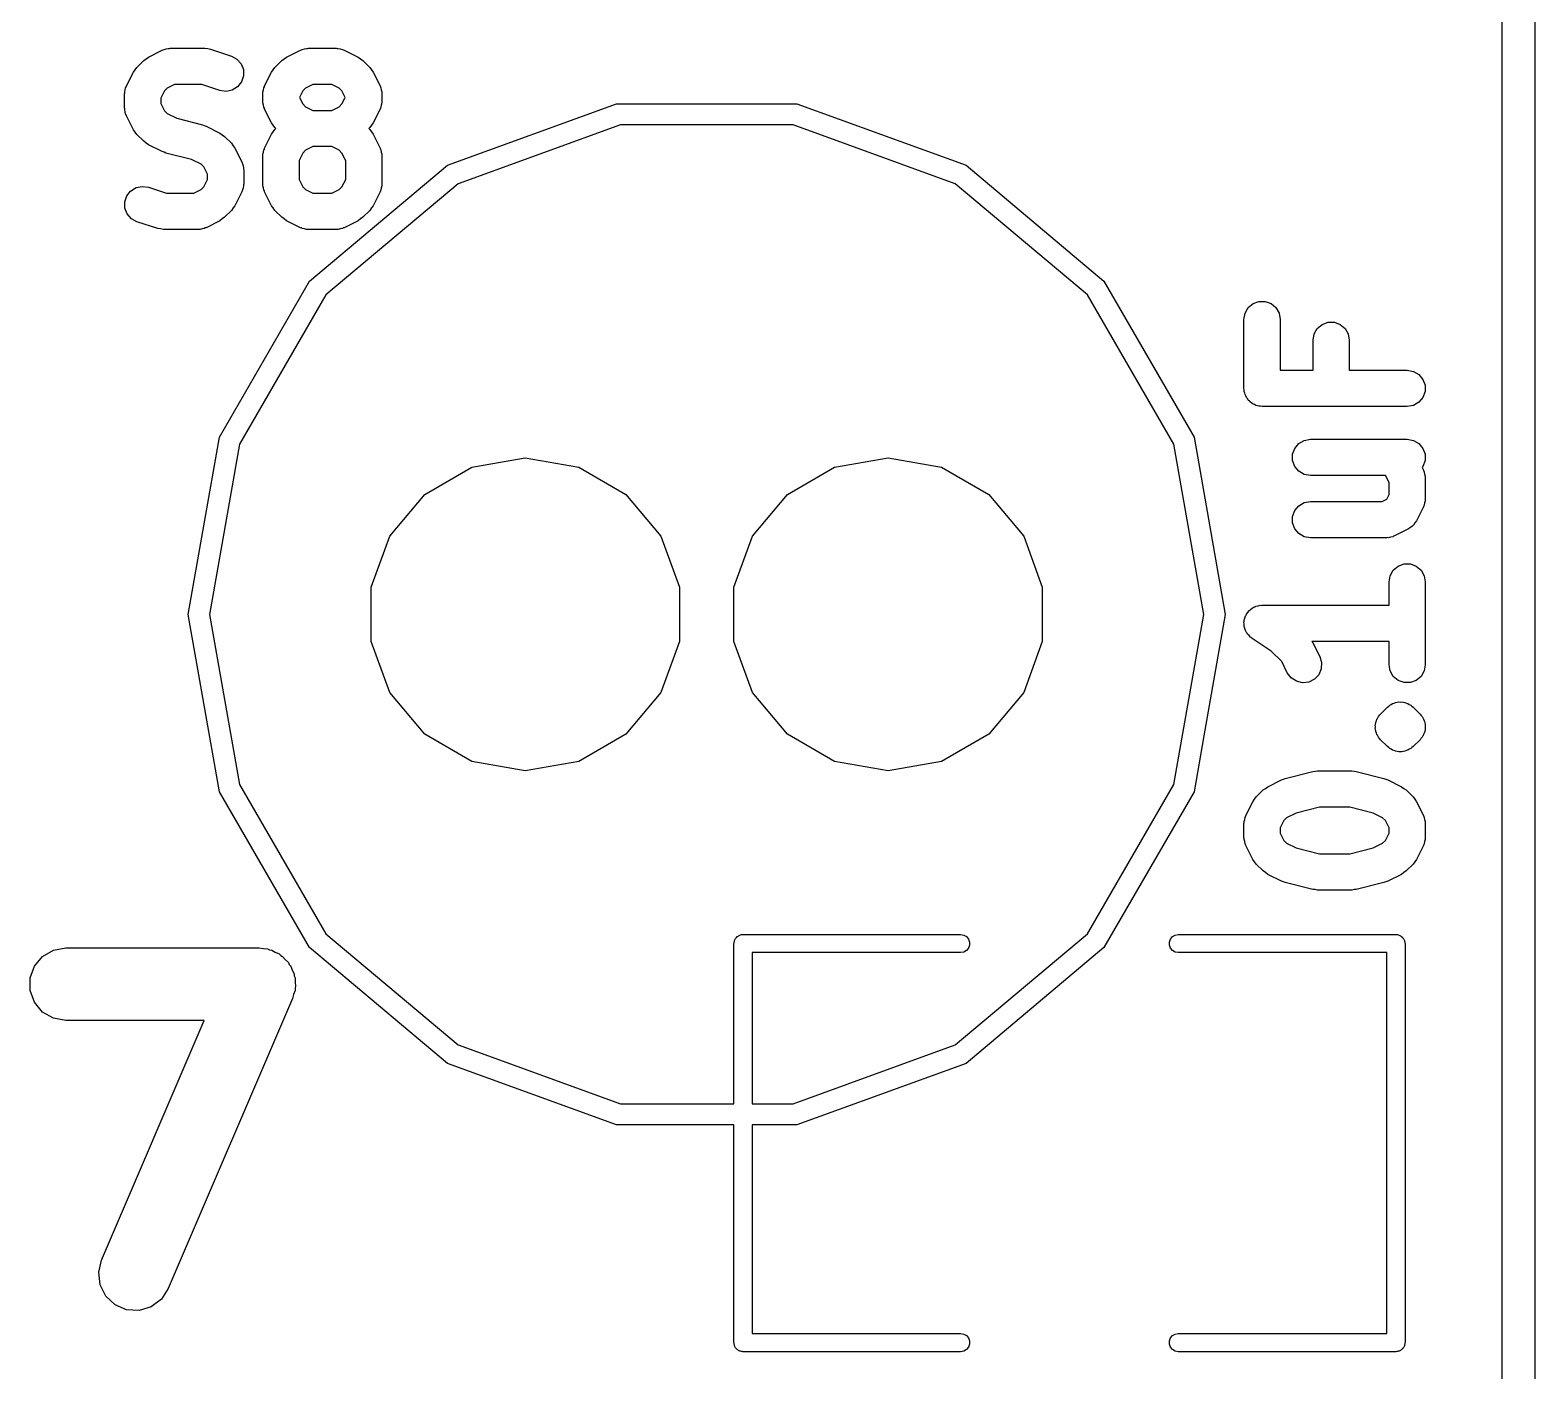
# Model space of a CAD drawing. Extents: x 51 to 137, y -158 to -25.
# Drawn here: x 88.86 to 99.4, y -141.69 to -132.3 of the extents above; entities that cross this region are included whole.
import ezdxf

# ---------------------------------------------------------------- set-up
doc = ezdxf.new("R2010")
doc.units = 0
doc.header["$MEASUREMENT"] = 0
doc.layers.add('BLACK', color=7, linetype='CONTINUOUS')

msp = doc.modelspace()

# ---------------------------------------------------------------- linework, layer by layer
at = {"layer": 'Black'}
for p, q in [((99.1692, -151.948), (99.1692, -125.484)), ((99.3978, -125.494), (99.3978, -151.958)), ((89.6899, -132.485), (89.7866, -132.436)), ((89.7866, -132.436), (89.7936, -132.434)), ((89.7936, -132.434), (89.8, -132.431)), ((89.8, -132.431), (89.8146, -132.428)), ((89.8146, -132.428), (89.8289, -132.424)), ((89.8289, -132.424), (89.8362, -132.424)), ((89.8362, -132.424), (89.8434, -132.423)), ((89.8434, -132.423), (90.0853, -132.423)), ((90.0853, -132.423), (90.1054, -132.426)), ((90.1054, -132.426), (90.1255, -132.429)), ((90.1255, -132.429), (90.2706, -132.478)), ((90.6575, -132.485), (90.7543, -132.436)), ((90.7543, -132.436), (90.7613, -132.434)), ((90.7613, -132.434), (90.7676, -132.431)), ((90.7676, -132.431), (90.7823, -132.428)), ((90.7823, -132.428), (90.7965, -132.424)), ((90.7965, -132.424), (90.8038, -132.424)), ((90.8038, -132.424), (90.811, -132.423)), ((90.811, -132.423), (91.0046, -132.423)), ((91.0046, -132.423), (91.0118, -132.424)), ((91.0118, -132.424), (91.0191, -132.424)), ((91.0191, -132.424), (91.0333, -132.428)), ((91.0333, -132.428), (91.048, -132.431)), ((91.048, -132.431), (91.0543, -132.434)), ((91.0543, -132.434), (91.0614, -132.436)), ((91.0614, -132.436), (91.1581, -132.485)), ((89.6085, -132.557), (89.6569, -132.509)), ((89.6569, -132.509), (89.6735, -132.497)), ((89.6735, -132.497), (89.6899, -132.485)), ((90.2706, -132.478), (90.3094, -132.499)), ((90.3094, -132.499), (90.3387, -132.532)), ((90.3387, -132.532), (90.3549, -132.573)), ((90.5761, -132.557), (90.6245, -132.509)), ((90.6245, -132.509), (90.6412, -132.497)), ((90.6412, -132.497), (90.6575, -132.485)), ((91.1581, -132.485), (91.1745, -132.497)), ((91.1745, -132.497), (91.1911, -132.509)), ((91.1911, -132.509), (91.2395, -132.557)), ((89.5363, -132.687), (89.5847, -132.59)), ((89.5847, -132.59), (89.5968, -132.574)), ((89.5968, -132.574), (89.6085, -132.557)), ((90.3561, -132.617), (90.3422, -132.659)), ((90.3549, -132.573), (90.3561, -132.617)), ((90.5039, -132.687), (90.5523, -132.59)), ((90.5523, -132.59), (90.5644, -132.574)), ((90.5644, -132.574), (90.5761, -132.557)), ((91.2395, -132.557), (91.2512, -132.574)), ((91.2512, -132.574), (91.2633, -132.59)), ((91.2633, -132.59), (91.3117, -132.687)), ((89.5229, -132.743), (89.5242, -132.736)), ((89.5229, -132.84), (89.5229, -132.743)), ((89.5237, -132.729), (89.528, -132.715)), ((89.5242, -132.736), (89.5237, -132.729)), ((89.528, -132.715), (89.5306, -132.7)), ((89.5306, -132.7), (89.5342, -132.694)), ((89.5342, -132.694), (89.5363, -132.687)), ((89.8027, -132.722), (89.7769, -132.773)), ((89.8219, -132.703), (89.8027, -132.722)), ((89.8734, -132.677), (89.8219, -132.703)), ((90.0647, -132.677), (89.8734, -132.677)), ((90.1903, -132.719), (90.0647, -132.677)), ((90.2339, -132.725), (90.1903, -132.719)), ((90.2772, -132.716), (90.2339, -132.725)), ((90.3147, -132.693), (90.2772, -132.716)), ((90.3422, -132.659), (90.3147, -132.693)), ((90.4905, -132.743), (90.4918, -132.736)), ((90.4905, -132.792), (90.4905, -132.743)), ((90.4914, -132.729), (90.4956, -132.715)), ((90.4918, -132.736), (90.4914, -132.729)), ((90.4956, -132.715), (90.4982, -132.7)), ((90.4982, -132.7), (90.5018, -132.694)), ((90.5018, -132.694), (90.5039, -132.687)), ((90.7703, -132.722), (90.7474, -132.768)), ((90.7895, -132.703), (90.7703, -132.722)), ((90.841, -132.677), (90.7895, -132.703)), ((90.9746, -132.677), (90.841, -132.677)), ((91.0261, -132.703), (90.9746, -132.677)), ((91.0453, -132.722), (91.0261, -132.703)), ((91.0682, -132.768), (91.0453, -132.722)), ((91.3117, -132.687), (91.3138, -132.694)), ((91.3138, -132.694), (91.3174, -132.7)), ((91.3174, -132.7), (91.32, -132.715)), ((91.32, -132.715), (91.3243, -132.729)), ((91.3243, -132.729), (91.3238, -132.736)), ((91.3238, -132.736), (91.3251, -132.743)), ((91.3251, -132.743), (91.3251, -132.792)), ((89.5242, -132.847), (89.5229, -132.84)), ((89.5237, -132.855), (89.5242, -132.847)), ((89.528, -132.869), (89.5237, -132.855)), ((89.7769, -132.773), (89.7769, -132.81)), ((89.7769, -132.81), (89.8027, -132.862)), ((89.8027, -132.862), (89.8219, -132.881)), ((90.4918, -132.799), (90.4905, -132.792)), ((90.4914, -132.806), (90.4918, -132.799)), ((90.4956, -132.821), (90.4914, -132.806)), ((90.4982, -132.835), (90.4956, -132.821)), ((90.5018, -132.842), (90.4982, -132.835)), ((90.5039, -132.849), (90.5018, -132.842)), ((90.5523, -132.945), (90.5039, -132.849)), ((90.7474, -132.768), (90.7703, -132.813)), ((90.7703, -132.813), (90.7895, -132.833)), ((90.7895, -132.833), (90.841, -132.858)), ((90.841, -132.858), (90.9746, -132.858)), ((90.9746, -132.858), (91.0261, -132.833)), ((91.0261, -132.833), (91.0453, -132.813)), ((91.0453, -132.813), (91.0682, -132.768)), ((91.3117, -132.849), (91.2633, -132.945)), ((91.3138, -132.842), (91.3117, -132.849)), ((91.3174, -132.835), (91.3138, -132.842)), ((91.32, -132.821), (91.3174, -132.835)), ((91.3243, -132.806), (91.32, -132.821)), ((91.3251, -132.792), (91.3238, -132.799)), ((91.3238, -132.799), (91.3243, -132.806)), ((91.7835, -133.243), (92.9685, -132.812)), ((92.9685, -132.812), (94.2295, -132.812)), ((94.2295, -132.812), (95.4145, -133.243)), ((89.5306, -132.884), (89.528, -132.869)), ((89.5342, -132.89), (89.5306, -132.884)), ((89.5363, -132.897), (89.5342, -132.89)), ((89.5847, -132.994), (89.5363, -132.897)), ((89.8219, -132.881), (89.8878, -132.914)), ((89.8878, -132.914), (90.0678, -132.959)), ((90.0678, -132.959), (90.0804, -132.965)), ((90.0804, -132.965), (90.0937, -132.969)), ((90.5644, -132.962), (90.5523, -132.945)), ((90.5761, -132.978), (90.5644, -132.962)), ((91.2512, -132.962), (91.2395, -132.978)), ((91.2633, -132.945), (91.2512, -132.962)), ((92.9945, -132.96), (91.8585, -133.373)), ((94.2035, -132.96), (92.9945, -132.96)), ((95.3395, -133.373), (94.2035, -132.96)), ((89.5968, -133.01), (89.5847, -132.994)), ((89.6085, -133.027), (89.5968, -133.01)), ((89.6569, -133.075), (89.6085, -133.027)), ((90.0937, -132.969), (90.1905, -133.017)), ((90.1905, -133.017), (90.2069, -133.029)), ((90.2069, -133.029), (90.2235, -133.041)), ((90.2235, -133.041), (90.2719, -133.089)), ((90.5039, -133.122), (90.5523, -133.025)), ((90.5523, -133.025), (90.5644, -133.009)), ((90.5644, -133.009), (90.5761, -132.992)), ((90.5831, -132.985), (90.5761, -132.978)), ((90.5761, -132.992), (90.5831, -132.985)), ((91.2395, -132.978), (91.2326, -132.985)), ((91.2326, -132.985), (91.2395, -132.992)), ((91.2395, -132.992), (91.2512, -133.009)), ((91.2512, -133.009), (91.2633, -133.025)), ((91.2633, -133.025), (91.3117, -133.122)), ((89.6735, -133.087), (89.6569, -133.075)), ((89.6899, -133.099), (89.6735, -133.087)), ((89.7866, -133.147), (89.6899, -133.099)), ((89.7999, -133.151), (89.7866, -133.147)), ((89.8126, -133.157), (89.7999, -133.151)), ((89.9926, -133.202), (89.8126, -133.157)), ((90.2719, -133.089), (90.2836, -133.106)), ((90.2836, -133.106), (90.2957, -133.122)), ((90.2957, -133.122), (90.3441, -133.219)), ((90.4905, -133.179), (90.4918, -133.172)), ((90.4914, -133.164), (90.4956, -133.15)), ((90.4918, -133.172), (90.4914, -133.164)), ((90.4956, -133.15), (90.4982, -133.135)), ((90.4982, -133.135), (90.5018, -133.129)), ((90.5018, -133.129), (90.5039, -133.122)), ((90.7703, -133.157), (90.7445, -133.209)), ((90.7895, -133.138), (90.7703, -133.157)), ((90.841, -133.112), (90.7895, -133.138)), ((90.9746, -133.112), (90.841, -133.112)), ((91.0261, -133.138), (90.9746, -133.112)), ((91.0453, -133.157), (91.0261, -133.138)), ((91.0682, -133.203), (91.0453, -133.157)), ((91.3117, -133.122), (91.3138, -133.129)), ((91.3138, -133.129), (91.3174, -133.135)), ((91.3174, -133.135), (91.32, -133.15)), ((91.32, -133.15), (91.3243, -133.164)), ((91.3243, -133.164), (91.3238, -133.172)), ((91.3238, -133.172), (91.3251, -133.179)), ((90.0585, -133.235), (89.9926, -133.202)), ((90.0777, -133.254), (90.0585, -133.235)), ((90.1035, -133.306), (90.0777, -133.254)), ((90.3441, -133.219), (90.3462, -133.226)), ((90.3462, -133.226), (90.3498, -133.232)), ((90.3498, -133.232), (90.3524, -133.247)), ((90.3524, -133.247), (90.3566, -133.261)), ((90.3566, -133.261), (90.3562, -133.268)), ((90.3562, -133.268), (90.3575, -133.276)), ((90.3575, -133.276), (90.3575, -133.372)), ((90.4905, -133.372), (90.4905, -133.179)), ((90.7445, -133.209), (90.7445, -133.342)), ((90.8175, -134.054), (91.7835, -133.243)), ((91.0711, -133.209), (91.0682, -133.203)), ((91.0711, -133.342), (91.0711, -133.209)), ((91.3251, -133.179), (91.3251, -133.372)), ((95.4145, -133.243), (96.3805, -134.054)), ((90.0777, -133.394), (90.1035, -133.342)), ((90.1035, -133.342), (90.1035, -133.306)), ((90.3566, -133.387), (90.3524, -133.401)), ((90.3575, -133.372), (90.3562, -133.38)), ((90.3562, -133.38), (90.3566, -133.387)), ((90.4918, -133.38), (90.4905, -133.372)), ((90.4914, -133.387), (90.4918, -133.38)), ((90.4956, -133.401), (90.4914, -133.387)), ((90.7445, -133.342), (90.7703, -133.394)), ((91.8585, -133.373), (90.9324, -134.15)), ((91.0453, -133.394), (91.0711, -133.342)), ((91.3243, -133.387), (91.32, -133.401)), ((91.3251, -133.372), (91.3238, -133.38)), ((91.3238, -133.38), (91.3243, -133.387)), ((96.2656, -134.15), (95.3395, -133.373)), ((89.5243, -133.499), (89.5382, -133.457)), ((89.5382, -133.457), (89.5656, -133.423)), ((89.5656, -133.423), (89.6032, -133.399)), ((89.6032, -133.399), (89.6464, -133.391)), ((89.6464, -133.391), (89.6901, -133.397)), ((89.6901, -133.397), (89.8157, -133.439)), ((89.8157, -133.439), (90.007, -133.439)), ((90.007, -133.439), (90.0585, -133.413)), ((90.0585, -133.413), (90.0777, -133.394)), ((90.3441, -133.429), (90.2957, -133.526)), ((90.3462, -133.422), (90.3441, -133.429)), ((90.3498, -133.416), (90.3462, -133.422)), ((90.3524, -133.401), (90.3498, -133.416)), ((90.4982, -133.416), (90.4956, -133.401)), ((90.5018, -133.422), (90.4982, -133.416)), ((90.5039, -133.429), (90.5018, -133.422)), ((90.5523, -133.526), (90.5039, -133.429)), ((90.7703, -133.394), (90.7895, -133.413)), ((90.7895, -133.413), (90.841, -133.439)), ((90.841, -133.439), (90.9746, -133.439)), ((90.9746, -133.439), (91.0261, -133.413)), ((91.0261, -133.413), (91.0453, -133.394)), ((91.3117, -133.429), (91.2633, -133.526)), ((91.3138, -133.422), (91.3117, -133.429)), ((91.3174, -133.416), (91.3138, -133.422)), ((91.32, -133.401), (91.3174, -133.416)), ((89.5255, -133.543), (89.5243, -133.499)), ((89.5417, -133.584), (89.5255, -133.543)), ((89.571, -133.617), (89.5417, -133.584)), ((90.2719, -133.559), (90.2235, -133.607)), ((90.2836, -133.542), (90.2719, -133.559)), ((90.2957, -133.526), (90.2836, -133.542)), ((90.5644, -133.542), (90.5523, -133.526)), ((90.5761, -133.559), (90.5644, -133.542)), ((90.6245, -133.607), (90.5761, -133.559)), ((91.2395, -133.559), (91.1911, -133.607)), ((91.2512, -133.542), (91.2395, -133.559)), ((91.2633, -133.526), (91.2512, -133.542)), ((89.6097, -133.638), (89.571, -133.617)), ((89.7549, -133.686), (89.6097, -133.638)), ((89.775, -133.689), (89.7549, -133.686)), ((89.795, -133.693), (89.775, -133.689)), ((90.037, -133.693), (89.795, -133.693)), ((90.0442, -133.692), (90.037, -133.693)), ((90.0515, -133.692), (90.0442, -133.692)), ((90.0657, -133.688), (90.0515, -133.692)), ((90.0804, -133.685), (90.0657, -133.688)), ((90.0867, -133.682), (90.0804, -133.685)), ((90.0937, -133.68), (90.0867, -133.682)), ((90.1905, -133.631), (90.0937, -133.68)), ((90.2068, -133.619), (90.1905, -133.631)), ((90.2235, -133.607), (90.2068, -133.619)), ((90.6412, -133.619), (90.6245, -133.607)), ((90.6575, -133.631), (90.6412, -133.619)), ((90.7543, -133.68), (90.6575, -133.631)), ((90.7613, -133.682), (90.7543, -133.68)), ((90.7676, -133.685), (90.7613, -133.682)), ((90.7823, -133.688), (90.7676, -133.685)), ((90.7965, -133.692), (90.7823, -133.688)), ((90.8038, -133.692), (90.7965, -133.692)), ((90.811, -133.693), (90.8038, -133.692)), ((91.0046, -133.693), (90.811, -133.693)), ((91.0118, -133.692), (91.0046, -133.693)), ((91.0191, -133.692), (91.0118, -133.692)), ((91.0333, -133.688), (91.0191, -133.692)), ((91.048, -133.685), (91.0333, -133.688)), ((91.0543, -133.682), (91.048, -133.685)), ((91.0614, -133.68), (91.0543, -133.682)), ((91.1581, -133.631), (91.0614, -133.68)), ((91.1745, -133.619), (91.1581, -133.631)), ((91.1911, -133.607), (91.1745, -133.619)), ((90.187, -135.146), (90.8175, -134.054)), ((96.3805, -134.054), (97.011, -135.146)), ((90.9324, -134.15), (90.3279, -135.197)), ((96.8701, -135.197), (96.2656, -134.15)), ((97.3903, -134.24), (97.4241, -134.212)), ((97.4241, -134.212), (97.4656, -134.196)), ((97.4656, -134.196), (97.5097, -134.196)), ((97.5097, -134.196), (97.5511, -134.212)), ((97.5511, -134.212), (97.5849, -134.24)), ((97.3606, -134.322), (97.3683, -134.278)), ((97.3606, -134.805), (97.3606, -134.322)), ((97.3683, -134.278), (97.3903, -134.24)), ((97.5849, -134.24), (97.607, -134.278)), ((97.607, -134.278), (97.6146, -134.322)), ((97.6146, -134.322), (97.6146, -134.678)), ((97.8444, -134.467), (97.8521, -134.423)), ((97.8521, -134.423), (97.8741, -134.385)), ((97.8741, -134.385), (97.9079, -134.357)), ((97.9079, -134.357), (97.9494, -134.342)), ((97.9494, -134.342), (97.9935, -134.342)), ((97.9935, -134.342), (98.0349, -134.357)), ((98.0349, -134.357), (98.0687, -134.385)), ((98.0687, -134.385), (98.0908, -134.423)), ((98.0908, -134.423), (98.0984, -134.467)), ((97.8444, -134.678), (97.8444, -134.467)), ((98.0984, -134.467), (98.0984, -134.678)), ((97.6146, -134.678), (97.8444, -134.678)), ((98.0984, -134.678), (98.5036, -134.678)), ((98.5036, -134.678), (98.5471, -134.686)), ((98.5471, -134.686), (98.5853, -134.708)), ((98.5853, -134.708), (98.6136, -134.742)), ((98.6136, -134.742), (98.6287, -134.783)), ((97.3625, -134.816), (97.3606, -134.805)), ((97.3625, -134.827), (97.3625, -134.816)), ((97.3663, -134.838), (97.3625, -134.827)), ((97.3683, -134.849), (97.3663, -134.838)), ((97.3738, -134.858), (97.3683, -134.849)), ((97.3776, -134.869), (97.3738, -134.858)), ((98.6287, -134.827), (98.6136, -134.869)), ((98.6287, -134.783), (98.6287, -134.827)), ((97.3848, -134.877), (97.3776, -134.869)), ((97.3903, -134.887), (97.3848, -134.877)), ((97.3988, -134.894), (97.3903, -134.887)), ((97.406, -134.903), (97.3988, -134.894)), ((97.4156, -134.908), (97.406, -134.903)), ((97.4241, -134.915), (97.4156, -134.908)), ((97.4346, -134.919), (97.4241, -134.915)), ((97.4442, -134.925), (97.4346, -134.919)), ((97.4551, -134.927), (97.4442, -134.925)), ((97.4656, -134.93), (97.4551, -134.927)), ((97.4767, -134.93), (97.4656, -134.93)), ((97.4876, -134.932), (97.4767, -134.93)), ((98.5036, -134.932), (97.4876, -134.932)), ((98.5471, -134.925), (98.5036, -134.932)), ((98.5853, -134.903), (98.5471, -134.925)), ((98.6136, -134.869), (98.5853, -134.903)), ((89.968, -136.388), (90.187, -135.146)), ((97.011, -135.146), (97.23, -136.388)), ((97.7447, -135.192), (97.7828, -135.17)), ((97.7828, -135.17), (97.8263, -135.162)), ((97.8263, -135.162), (98.5036, -135.162)), ((98.5036, -135.162), (98.5471, -135.17)), ((98.5471, -135.17), (98.5853, -135.192)), ((90.3279, -135.197), (90.118, -136.388)), ((97.08, -136.388), (96.8701, -135.197)), ((97.7012, -135.267), (97.7163, -135.226)), ((97.7012, -135.311), (97.7012, -135.267)), ((97.7163, -135.226), (97.7447, -135.192)), ((98.5853, -135.192), (98.6136, -135.226)), ((98.6136, -135.226), (98.6287, -135.267)), ((98.6287, -135.267), (98.6287, -135.311)), ((91.6243, -135.548), (91.954, -135.358)), ((91.954, -135.358), (92.329, -135.292)), ((92.329, -135.292), (92.704, -135.358)), ((92.704, -135.358), (93.0337, -135.548)), ((94.1643, -135.548), (94.494, -135.358)), ((94.494, -135.358), (94.869, -135.292)), ((94.869, -135.292), (95.244, -135.358)), ((95.244, -135.358), (95.5737, -135.548)), ((97.7163, -135.353), (97.7012, -135.311)), ((97.7447, -135.386), (97.7163, -135.353)), ((97.7828, -135.409), (97.7447, -135.386)), ((98.6136, -135.353), (98.6081, -135.359)), ((98.6081, -135.359), (98.6172, -135.378)), ((98.6287, -135.311), (98.6136, -135.353)), ((98.6172, -135.378), (98.6193, -135.385)), ((98.6193, -135.385), (98.623, -135.391)), ((98.623, -135.391), (98.6255, -135.406)), ((97.8263, -135.416), (97.7828, -135.409)), ((98.3526, -135.416), (97.8263, -135.416)), ((98.3766, -135.464), (98.3526, -135.416)), ((98.3766, -135.549), (98.3766, -135.464)), ((98.6255, -135.406), (98.6298, -135.42)), ((98.6298, -135.42), (98.6293, -135.427)), ((98.6293, -135.427), (98.6306, -135.434)), ((98.6306, -135.434), (98.6306, -135.579)), ((91.3795, -135.84), (91.6243, -135.548)), ((93.0337, -135.548), (93.2785, -135.84)), ((93.9195, -135.84), (94.1643, -135.548)), ((95.5737, -135.548), (95.8185, -135.84)), ((97.7828, -135.605), (97.8263, -135.598)), ((97.8263, -135.598), (98.3285, -135.598)), ((98.3285, -135.598), (98.3606, -135.582)), ((98.3606, -135.582), (98.3766, -135.549)), ((98.6298, -135.594), (98.6255, -135.608)), ((98.6306, -135.579), (98.6293, -135.587)), ((98.6293, -135.587), (98.6298, -135.594)), ((97.7012, -135.703), (97.7163, -135.661)), ((97.7012, -135.747), (97.7012, -135.703)), ((97.7163, -135.661), (97.7447, -135.627)), ((97.7447, -135.627), (97.7828, -135.605)), ((98.6172, -135.636), (98.5688, -135.733)), ((98.6193, -135.629), (98.6172, -135.636)), ((98.623, -135.623), (98.6193, -135.629)), ((98.6255, -135.608), (98.623, -135.623)), ((97.7163, -135.788), (97.7012, -135.747)), ((97.7447, -135.822), (97.7163, -135.788)), ((98.512, -135.79), (98.4153, -135.838)), ((98.527, -135.779), (98.512, -135.79)), ((98.5426, -135.768), (98.527, -135.779)), ((98.5446, -135.766), (98.5426, -135.768)), ((98.5475, -135.764), (98.5446, -135.766)), ((98.5577, -135.748), (98.5475, -135.764)), ((98.5688, -135.733), (98.5577, -135.748)), ((91.2493, -136.198), (91.3795, -135.84)), ((93.2785, -135.84), (93.4087, -136.198)), ((93.7893, -136.198), (93.9195, -135.84)), ((95.8185, -135.84), (95.9487, -136.198)), ((97.7828, -135.844), (97.7447, -135.822)), ((97.8263, -135.852), (97.7828, -135.844)), ((98.3585, -135.852), (97.8263, -135.852)), ((98.3657, -135.85), (98.3585, -135.852)), ((98.373, -135.851), (98.3657, -135.85)), ((98.3873, -135.847), (98.373, -135.851)), ((98.4019, -135.844), (98.3873, -135.847)), ((98.4083, -135.84), (98.4019, -135.844)), ((98.4153, -135.838), (98.4083, -135.84)), ((98.3766, -136.16), (98.3843, -136.117)), ((98.3843, -136.117), (98.4063, -136.078)), ((98.4063, -136.078), (98.4401, -136.05)), ((98.4401, -136.05), (98.4816, -136.035)), ((98.4816, -136.035), (98.5257, -136.035)), ((98.5257, -136.035), (98.5671, -136.05)), ((98.5671, -136.05), (98.6009, -136.078)), ((98.6009, -136.078), (98.623, -136.117)), ((98.623, -136.117), (98.6306, -136.16)), ((91.2493, -136.578), (91.2493, -136.198)), ((93.4087, -136.198), (93.4087, -136.578)), ((93.7893, -136.578), (93.7893, -136.198)), ((95.9487, -136.198), (95.9487, -136.578)), ((98.3766, -136.323), (98.3766, -136.16)), ((98.6306, -136.16), (98.6306, -136.741)), ((97.4191, -136.345), (97.4313, -136.336)), ((97.4313, -136.336), (97.4381, -136.335)), ((97.4381, -136.335), (97.4442, -136.331)), ((97.4442, -136.331), (97.4591, -136.328)), ((97.4591, -136.328), (97.4737, -136.324)), ((97.4737, -136.324), (97.4807, -136.325)), ((97.4807, -136.325), (97.4876, -136.323)), ((97.4876, -136.323), (98.3766, -136.323)), ((90.187, -137.63), (89.968, -136.388)), ((90.118, -136.388), (90.3279, -137.579)), ((96.8701, -137.579), (97.08, -136.388)), ((97.23, -136.388), (97.08, -137.239)), ((97.3609, -136.442), (97.3625, -136.435)), ((97.3625, -136.457), (97.3609, -136.442)), ((97.3625, -136.428), (97.3677, -136.414)), ((97.3625, -136.435), (97.3625, -136.428)), ((97.3677, -136.414), (97.3713, -136.399)), ((97.3713, -136.399), (97.3752, -136.393)), ((97.3752, -136.393), (97.3776, -136.387)), ((97.3776, -136.387), (97.3874, -136.375)), ((97.3874, -136.375), (97.3958, -136.363)), ((97.3958, -136.363), (97.4015, -136.358)), ((97.4015, -136.358), (97.406, -136.353)), ((97.406, -136.353), (97.4191, -136.345)), ((97.3625, -136.472), (97.3625, -136.457)), ((97.365, -136.479), (97.3625, -136.472)), ((97.3657, -136.486), (97.365, -136.479)), ((97.3724, -136.5), (97.3657, -136.486)), ((97.3776, -136.514), (97.3724, -136.5)), ((97.3822, -136.519), (97.3776, -136.514)), ((97.3853, -136.526), (97.3822, -136.519)), ((97.3962, -136.536), (97.3853, -136.526)), ((97.406, -136.548), (97.3962, -136.536)), ((97.4121, -136.551), (97.406, -136.548)), ((91.3795, -136.936), (91.2493, -136.578)), ((93.4087, -136.578), (93.2785, -136.936)), ((93.9195, -136.936), (93.7893, -136.578)), ((95.9487, -136.578), (95.8185, -136.936)), ((97.4172, -136.556), (97.4121, -136.551)), ((97.5518, -136.646), (97.4172, -136.556)), ((97.6251, -136.719), (97.5518, -136.646)), ((98.3766, -136.577), (97.8359, -136.577)), ((97.8359, -136.577), (97.8431, -136.587)), ((97.8431, -136.587), (97.8915, -136.684)), ((98.3766, -136.741), (98.3766, -136.577)), ((97.6643, -136.797), (97.6251, -136.719)), ((97.8915, -136.684), (97.9041, -136.726)), ((97.9041, -136.726), (97.9014, -136.77)), ((98.3843, -136.784), (98.3766, -136.741)), ((98.6306, -136.741), (98.623, -136.784)), ((97.6906, -136.833), (97.6643, -136.797)), ((97.7274, -136.857), (97.6906, -136.833)), ((97.7703, -136.867), (97.7274, -136.857)), ((97.8141, -136.862), (97.7703, -136.867)), ((97.8536, -136.843), (97.8141, -136.862)), ((97.8839, -136.811), (97.8536, -136.843)), ((97.9014, -136.77), (97.8839, -136.811)), ((98.4063, -136.822), (98.3843, -136.784)), ((98.4401, -136.851), (98.4063, -136.822)), ((98.4816, -136.866), (98.4401, -136.851)), ((98.5257, -136.866), (98.4816, -136.866)), ((98.5671, -136.851), (98.5257, -136.866)), ((98.6009, -136.822), (98.5671, -136.851)), ((98.623, -136.784), (98.6009, -136.822)), ((91.6243, -137.228), (91.3795, -136.936)), ((93.2785, -136.936), (93.0337, -137.228)), ((94.1643, -137.228), (93.9195, -136.936)), ((95.8185, -136.936), (95.5737, -137.228)), ((98.3171, -137.086), (98.3654, -137.038)), ((98.3654, -137.038), (98.3745, -137.031)), ((98.3745, -137.031), (98.3824, -137.024)), ((98.3824, -137.024), (98.3925, -137.019)), ((98.3925, -137.019), (98.4016, -137.013)), ((98.4016, -137.013), (98.4123, -137.01)), ((98.4123, -137.01), (98.4224, -137.005)), ((98.4224, -137.005), (98.4334, -137.004)), ((98.4334, -137.004), (98.4442, -137.001)), ((98.4442, -137.001), (98.4552, -137.002)), ((98.4552, -137.002), (98.4663, -137.001)), ((98.4663, -137.001), (98.477, -137.004)), ((98.477, -137.004), (98.4881, -137.005)), ((98.4881, -137.005), (98.4982, -137.01)), ((98.4982, -137.01), (98.5089, -137.013)), ((98.5089, -137.013), (98.518, -137.019)), ((98.518, -137.019), (98.5281, -137.024)), ((98.5281, -137.024), (98.5359, -137.031)), ((98.5359, -137.031), (98.545, -137.038)), ((98.545, -137.038), (98.5934, -137.086)), ((98.2803, -137.165), (98.2818, -137.16)), ((98.2813, -137.176), (98.2803, -137.165)), ((98.2803, -137.187), (98.2813, -137.176)), ((98.2818, -137.154), (98.2837, -137.149)), ((98.2818, -137.16), (98.2818, -137.154)), ((98.2837, -137.149), (98.2842, -137.143)), ((98.2842, -137.143), (98.2889, -137.133)), ((98.2889, -137.133), (98.2918, -137.122)), ((98.2918, -137.122), (98.295, -137.118)), ((98.295, -137.118), (98.2969, -137.113)), ((98.2969, -137.113), (98.3005, -137.108)), ((98.3005, -137.108), (98.3028, -137.103)), ((98.3028, -137.103), (98.3107, -137.095)), ((98.3107, -137.095), (98.3171, -137.086)), ((98.5934, -137.086), (98.5998, -137.095)), ((98.5998, -137.095), (98.6077, -137.103)), ((98.6077, -137.103), (98.61, -137.108)), ((98.61, -137.108), (98.6136, -137.113)), ((98.6136, -137.113), (98.6155, -137.118)), ((98.6155, -137.118), (98.6187, -137.122)), ((98.6187, -137.122), (98.6216, -137.133)), ((98.6216, -137.133), (98.6263, -137.143)), ((98.6263, -137.143), (98.6268, -137.149)), ((98.6268, -137.149), (98.6287, -137.154)), ((98.6287, -137.154), (98.6287, -137.16)), ((98.6287, -137.16), (98.6301, -137.165)), ((98.6301, -137.165), (98.6292, -137.176)), ((98.6292, -137.176), (98.6301, -137.187)), ((91.954, -137.418), (91.6243, -137.228)), ((93.0337, -137.228), (92.704, -137.418)), ((94.494, -137.418), (94.1643, -137.228)), ((95.5737, -137.228), (95.244, -137.418)), ((97.08, -137.239), (97.011, -137.63)), ((98.2818, -137.193), (98.2803, -137.187)), ((98.2818, -137.198), (98.2818, -137.193)), ((98.2837, -137.203), (98.2818, -137.198)), ((98.2842, -137.209), (98.2837, -137.203)), ((98.2889, -137.219), (98.2842, -137.209)), ((98.2918, -137.23), (98.2889, -137.219)), ((98.295, -137.234), (98.2918, -137.23)), ((98.2969, -137.24), (98.295, -137.234)), ((98.3005, -137.244), (98.2969, -137.24)), ((98.3028, -137.249), (98.3005, -137.244)), ((98.3107, -137.257), (98.3028, -137.249)), ((98.3171, -137.266), (98.3107, -137.257)), ((98.3654, -137.314), (98.3171, -137.266)), ((98.5934, -137.266), (98.545, -137.314)), ((98.5998, -137.257), (98.5934, -137.266)), ((98.6077, -137.249), (98.5998, -137.257)), ((98.61, -137.244), (98.6077, -137.249)), ((98.6136, -137.24), (98.61, -137.244)), ((98.6155, -137.234), (98.6136, -137.24)), ((98.6187, -137.23), (98.6155, -137.234)), ((98.6216, -137.219), (98.6187, -137.23)), ((98.6263, -137.209), (98.6216, -137.219)), ((98.6268, -137.203), (98.6263, -137.209)), ((98.6287, -137.198), (98.6268, -137.203)), ((98.6301, -137.187), (98.6287, -137.193)), ((98.6287, -137.193), (98.6287, -137.198)), ((98.3745, -137.321), (98.3654, -137.314)), ((98.3824, -137.328), (98.3745, -137.321)), ((98.3925, -137.333), (98.3824, -137.328)), ((98.4016, -137.34), (98.3925, -137.333)), ((98.4123, -137.342), (98.4016, -137.34)), ((98.4224, -137.347), (98.4123, -137.342)), ((98.4334, -137.348), (98.4224, -137.347)), ((98.4442, -137.351), (98.4334, -137.348)), ((98.4552, -137.35), (98.4442, -137.351)), ((98.4663, -137.351), (98.4552, -137.35)), ((98.477, -137.348), (98.4663, -137.351)), ((98.4881, -137.347), (98.477, -137.348)), ((98.4982, -137.342), (98.4881, -137.347)), ((98.5089, -137.34), (98.4982, -137.342)), ((98.518, -137.333), (98.5089, -137.34)), ((98.5281, -137.328), (98.518, -137.333)), ((98.5359, -137.321), (98.5281, -137.328)), ((98.545, -137.314), (98.5359, -137.321)), ((92.329, -137.484), (91.954, -137.418)), ((92.704, -137.418), (92.329, -137.484)), ((94.869, -137.484), (94.494, -137.418)), ((95.244, -137.418), (94.869, -137.484)), ((97.6503, -137.537), (97.8439, -137.488)), ((97.8439, -137.488), (97.8594, -137.487)), ((97.8594, -137.487), (97.8747, -137.484)), ((97.8747, -137.484), (98.1166, -137.484)), ((98.1166, -137.484), (98.1319, -137.487)), ((98.1319, -137.487), (98.1474, -137.488)), ((98.1474, -137.488), (98.3409, -137.537)), ((90.3279, -137.579), (90.9324, -138.626)), ((96.2656, -138.626), (96.8701, -137.579)), ((97.5113, -137.607), (97.5276, -137.595)), ((97.5276, -137.595), (97.6243, -137.546)), ((97.6243, -137.546), (97.6377, -137.542)), ((97.6377, -137.542), (97.6503, -137.537)), ((98.3409, -137.537), (98.3536, -137.542)), ((98.3536, -137.542), (98.3669, -137.546)), ((98.3669, -137.546), (98.4637, -137.595)), ((98.4637, -137.595), (98.48, -137.607)), ((90.8175, -138.722), (90.187, -137.63)), ((97.011, -137.63), (96.3805, -138.722)), ((97.374, -137.797), (97.4224, -137.7)), ((97.4224, -137.7), (97.4345, -137.683)), ((97.4345, -137.683), (97.4462, -137.667)), ((97.4462, -137.667), (97.4946, -137.618)), ((97.4946, -137.618), (97.5113, -137.607)), ((98.48, -137.607), (98.4967, -137.618)), ((98.4967, -137.618), (98.545, -137.667)), ((98.545, -137.667), (98.5567, -137.683)), ((98.5567, -137.683), (98.5688, -137.7)), ((98.5688, -137.7), (98.6172, -137.797)), ((97.3657, -137.825), (97.3683, -137.81)), ((97.3683, -137.81), (97.3719, -137.804)), ((97.3719, -137.804), (97.374, -137.797)), ((97.6596, -137.813), (97.6404, -137.832)), ((97.7255, -137.78), (97.6596, -137.813)), ((97.8903, -137.738), (97.7255, -137.78)), ((98.1009, -137.738), (97.8903, -137.738)), ((98.2658, -137.78), (98.1009, -137.738)), ((98.3316, -137.813), (98.2658, -137.78)), ((98.3509, -137.832), (98.3316, -137.813)), ((98.6172, -137.797), (98.6193, -137.804)), ((98.6193, -137.804), (98.623, -137.81)), ((98.623, -137.81), (98.6255, -137.825)), ((97.3606, -137.853), (97.3619, -137.846)), ((97.3606, -137.95), (97.3606, -137.853)), ((97.3615, -137.839), (97.3657, -137.825)), ((97.3619, -137.846), (97.3615, -137.839)), ((97.6404, -137.832), (97.6146, -137.883)), ((97.6146, -137.883), (97.6146, -137.92)), ((97.6146, -137.92), (97.6404, -137.972)), ((98.3766, -137.883), (98.3509, -137.832)), ((98.3509, -137.972), (98.3766, -137.92)), ((98.3766, -137.92), (98.3766, -137.883)), ((98.6255, -137.825), (98.6298, -137.839)), ((98.6298, -137.839), (98.6293, -137.846)), ((98.6293, -137.846), (98.6306, -137.853)), ((98.6306, -137.853), (98.6306, -137.95)), ((97.3619, -137.957), (97.3606, -137.95)), ((97.3615, -137.965), (97.3619, -137.957)), ((97.3657, -137.979), (97.3615, -137.965)), ((97.3683, -137.994), (97.3657, -137.979)), ((97.3719, -138), (97.3683, -137.994)), ((97.374, -138.007), (97.3719, -138)), ((97.4224, -138.104), (97.374, -138.007)), ((97.6404, -137.972), (97.6596, -137.991)), ((97.6596, -137.991), (97.7255, -138.024)), ((97.7255, -138.024), (97.8903, -138.065)), ((98.1009, -138.065), (98.2658, -138.024)), ((98.2658, -138.024), (98.3316, -137.991)), ((98.3316, -137.991), (98.3509, -137.972)), ((98.6172, -138.007), (98.5688, -138.104)), ((98.6193, -138), (98.6172, -138.007)), ((98.623, -137.994), (98.6193, -138)), ((98.6255, -137.979), (98.623, -137.994)), ((98.6298, -137.965), (98.6255, -137.979)), ((98.6306, -137.95), (98.6293, -137.957)), ((98.6293, -137.957), (98.6298, -137.965)), ((97.4345, -138.12), (97.4224, -138.104)), ((97.4462, -138.137), (97.4345, -138.12)), ((97.8903, -138.065), (98.1009, -138.065)), ((98.5567, -138.12), (98.545, -138.137)), ((98.5688, -138.104), (98.5567, -138.12)), ((97.4946, -138.185), (97.4462, -138.137)), ((97.5113, -138.197), (97.4946, -138.185)), ((97.5276, -138.209), (97.5113, -138.197)), ((97.6243, -138.257), (97.5276, -138.209)), ((98.4637, -138.209), (98.3669, -138.257)), ((98.48, -138.197), (98.4637, -138.209)), ((98.4967, -138.185), (98.48, -138.197)), ((98.545, -138.137), (98.4967, -138.185)), ((97.6377, -138.261), (97.6243, -138.257)), ((97.6503, -138.267), (97.6377, -138.261)), ((97.8439, -138.315), (97.6503, -138.267)), ((97.8594, -138.316), (97.8439, -138.315)), ((97.8747, -138.319), (97.8594, -138.316)), ((98.1166, -138.319), (97.8747, -138.319)), ((98.1319, -138.316), (98.1166, -138.319)), ((98.1474, -138.315), (98.1319, -138.316)), ((98.3409, -138.267), (98.1474, -138.315)), ((98.3536, -138.261), (98.3409, -138.267)), ((98.3669, -138.257), (98.3536, -138.261)), ((90.9324, -138.626), (91.8585, -139.403)), ((93.8016, -138.658), (93.8044, -138.653)), ((93.8044, -138.653), (93.8086, -138.65)), ((93.8086, -138.65), (93.8122, -138.645)), ((93.8122, -138.645), (93.817, -138.643)), ((93.817, -138.643), (93.8212, -138.639)), ((93.8212, -138.639), (93.8265, -138.637)), ((93.8265, -138.637), (93.8313, -138.634)), ((93.8313, -138.634), (93.8367, -138.633)), ((93.8367, -138.633), (93.842, -138.631)), ((93.842, -138.631), (93.8475, -138.631)), ((93.8475, -138.631), (93.853, -138.63)), ((93.853, -138.63), (95.377, -138.63)), ((95.3395, -139.403), (96.2656, -138.626)), ((95.377, -138.63), (95.3987, -138.634)), ((95.3987, -138.634), (95.4178, -138.645)), ((95.4178, -138.645), (95.432, -138.662)), ((96.846, -138.662), (96.8602, -138.645)), ((96.8602, -138.645), (96.8793, -138.634)), ((96.8793, -138.634), (96.901, -138.63)), ((96.901, -138.63), (98.425, -138.63)), ((98.425, -138.63), (98.4305, -138.631)), ((98.4305, -138.631), (98.436, -138.631)), ((98.436, -138.631), (98.4412, -138.633)), ((98.4412, -138.633), (98.4467, -138.634)), ((98.4467, -138.634), (98.4515, -138.637)), ((98.4515, -138.637), (98.4567, -138.639)), ((98.4567, -138.639), (98.461, -138.643)), ((98.461, -138.643), (98.4658, -138.645)), ((98.4658, -138.645), (98.4694, -138.65)), ((98.4694, -138.65), (98.4736, -138.653)), ((98.4736, -138.653), (98.4764, -138.658)), ((88.9484, -138.784), (89.0248, -138.74)), ((89.0248, -138.74), (89.1117, -138.724)), ((89.1117, -138.724), (90.4663, -138.724)), ((90.4663, -138.724), (90.4951, -138.729)), ((90.4951, -138.729), (90.5243, -138.731)), ((90.5243, -138.731), (90.5383, -138.737)), ((90.5383, -138.737), (90.5532, -138.74)), ((90.5532, -138.74), (90.5785, -138.754)), ((90.5785, -138.754), (90.6054, -138.766)), ((91.7835, -139.533), (90.8175, -138.722)), ((93.7895, -138.694), (93.7905, -138.689)), ((93.7895, -139.816), (93.7895, -138.694)), ((93.7905, -138.683), (93.7924, -138.678)), ((93.7905, -138.689), (93.7905, -138.683)), ((93.7924, -138.678), (93.7933, -138.672)), ((93.7933, -138.672), (93.7961, -138.667)), ((93.7961, -138.667), (93.798, -138.662)), ((93.798, -138.662), (93.8016, -138.658)), ((95.377, -138.757), (93.9165, -138.757)), ((93.9165, -138.757), (93.9165, -139.816)), ((95.3987, -138.754), (95.377, -138.757)), ((95.4178, -138.743), (95.3987, -138.754)), ((96.3805, -138.722), (95.4145, -139.533)), ((95.432, -138.726), (95.4178, -138.743)), ((95.432, -138.662), (95.4395, -138.683)), ((95.4395, -138.705), (95.432, -138.726)), ((95.4395, -138.683), (95.4395, -138.705)), ((96.8385, -138.683), (96.846, -138.662)), ((96.8385, -138.705), (96.8385, -138.683)), ((96.846, -138.726), (96.8385, -138.705)), ((96.8602, -138.743), (96.846, -138.726)), ((96.8793, -138.754), (96.8602, -138.743)), ((96.901, -138.757), (96.8793, -138.754)), ((98.3615, -138.757), (96.901, -138.757)), ((98.3615, -141.424), (98.3615, -138.757)), ((98.4764, -138.658), (98.48, -138.662)), ((98.48, -138.662), (98.4819, -138.667)), ((98.4819, -138.667), (98.4847, -138.672)), ((98.4847, -138.672), (98.4856, -138.678)), ((98.4856, -138.678), (98.4875, -138.683)), ((98.4875, -138.683), (98.4875, -138.689)), ((98.4875, -138.689), (98.4885, -138.694)), ((98.4885, -138.694), (98.4885, -141.488)), ((88.8615, -138.934), (88.8917, -138.851)), ((88.8917, -138.851), (88.9484, -138.784)), ((90.6054, -138.766), (90.6165, -138.776)), ((90.6165, -138.776), (90.6296, -138.784)), ((90.6296, -138.784), (90.6484, -138.806)), ((90.6484, -138.806), (90.6697, -138.826)), ((90.6697, -138.826), (90.6766, -138.84)), ((90.6766, -138.84), (90.6863, -138.851)), ((90.6863, -138.851), (90.6963, -138.879)), ((88.8615, -139.023), (88.8615, -138.934)), ((90.6963, -138.879), (90.7095, -138.905)), ((90.7095, -138.905), (90.7113, -138.92)), ((90.7113, -138.92), (90.7165, -138.934)), ((90.7165, -138.934), (90.7165, -138.964)), ((90.7165, -138.964), (90.7199, -138.993)), ((88.8917, -139.105), (88.8615, -139.023)), ((90.6998, -139.078), (89.8289, -141.11)), ((90.7065, -139.05), (90.6998, -139.078)), ((90.7165, -139.023), (90.7065, -139.05)), ((90.7199, -138.993), (90.7165, -139.007)), ((90.7165, -139.007), (90.7165, -139.023)), ((88.9484, -139.173), (88.8917, -139.105)), ((89.0248, -139.217), (88.9484, -139.173)), ((89.1117, -139.232), (89.0248, -139.217)), ((90.0811, -139.232), (89.1117, -139.232)), ((89.362, -140.91), (90.0811, -139.232)), ((91.8585, -139.403), (92.9945, -139.816)), ((94.2035, -139.816), (95.3395, -139.403)), ((92.9685, -139.964), (91.7835, -139.533)), ((95.4145, -139.533), (94.2295, -139.964)), ((92.9945, -139.816), (93.7895, -139.816)), ((93.9165, -139.816), (94.2035, -139.816)), ((93.7895, -139.964), (92.9685, -139.964)), ((93.7895, -141.488), (93.7895, -139.964)), ((94.2295, -139.964), (93.9165, -139.964)), ((93.9165, -139.964), (93.9165, -141.424)), ((89.3419, -140.996), (89.362, -140.91)), ((89.3523, -141.084), (89.3419, -140.996)), ((89.3921, -141.163), (89.3523, -141.084)), ((89.4564, -141.223), (89.3921, -141.163)), ((89.7806, -141.184), (89.71, -141.237)), ((89.8289, -141.11), (89.7806, -141.184)), ((89.5375, -141.258), (89.4564, -141.223)), ((89.6256, -141.263), (89.5375, -141.258)), ((89.71, -141.237), (89.6256, -141.263)), ((93.7905, -141.493), (93.7895, -141.488)), ((93.7905, -141.499), (93.7905, -141.493)), ((93.7924, -141.504), (93.7905, -141.499)), ((93.9165, -141.424), (95.377, -141.424)), ((95.377, -141.424), (95.3987, -141.428)), ((95.3987, -141.428), (95.4178, -141.439)), ((95.4178, -141.439), (95.432, -141.456)), ((95.432, -141.456), (95.4395, -141.477)), ((95.4395, -141.499), (95.432, -141.52)), ((95.4395, -141.477), (95.4395, -141.499)), ((96.8385, -141.477), (96.846, -141.456)), ((96.8385, -141.499), (96.8385, -141.477)), ((96.846, -141.52), (96.8385, -141.499)), ((96.846, -141.456), (96.8602, -141.439)), ((96.8602, -141.439), (96.8793, -141.428)), ((96.8793, -141.428), (96.901, -141.424)), ((96.901, -141.424), (98.3615, -141.424)), ((98.4875, -141.499), (98.4856, -141.504)), ((98.4885, -141.488), (98.4875, -141.493)), ((98.4875, -141.493), (98.4875, -141.499)), ((93.7933, -141.51), (93.7924, -141.504)), ((93.7961, -141.515), (93.7933, -141.51)), ((93.798, -141.52), (93.7961, -141.515)), ((93.8016, -141.524), (93.798, -141.52)), ((93.8044, -141.529), (93.8016, -141.524)), ((93.8086, -141.532), (93.8044, -141.529)), ((93.8122, -141.537), (93.8086, -141.532)), ((93.817, -141.539), (93.8122, -141.537)), ((93.8212, -141.543), (93.817, -141.539)), ((93.8265, -141.545), (93.8212, -141.543)), ((93.8313, -141.548), (93.8265, -141.545)), ((93.8367, -141.549), (93.8313, -141.548)), ((93.842, -141.551), (93.8367, -141.549)), ((93.8475, -141.551), (93.842, -141.551)), ((93.853, -141.552), (93.8475, -141.551)), ((95.377, -141.552), (93.853, -141.552)), ((95.3987, -141.548), (95.377, -141.552)), ((95.4178, -141.537), (95.3987, -141.548)), ((95.432, -141.52), (95.4178, -141.537)), ((96.8602, -141.537), (96.846, -141.52)), ((96.8793, -141.548), (96.8602, -141.537)), ((96.901, -141.552), (96.8793, -141.548)), ((98.425, -141.552), (96.901, -141.552)), ((98.4305, -141.551), (98.425, -141.552)), ((98.436, -141.551), (98.4305, -141.551)), ((98.4412, -141.549), (98.436, -141.551)), ((98.4467, -141.548), (98.4412, -141.549)), ((98.4515, -141.545), (98.4467, -141.548)), ((98.4567, -141.543), (98.4515, -141.545)), ((98.461, -141.539), (98.4567, -141.543)), ((98.4658, -141.537), (98.461, -141.539)), ((98.4694, -141.532), (98.4658, -141.537)), ((98.4736, -141.529), (98.4694, -141.532)), ((98.4764, -141.524), (98.4736, -141.529)), ((98.48, -141.52), (98.4764, -141.524)), ((98.4819, -141.515), (98.48, -141.52)), ((98.4847, -141.51), (98.4819, -141.515)), ((98.4856, -141.504), (98.4847, -141.51))]:
    msp.add_line(p, q, dxfattribs=at)

doc.saveas('drawing.dxf')
